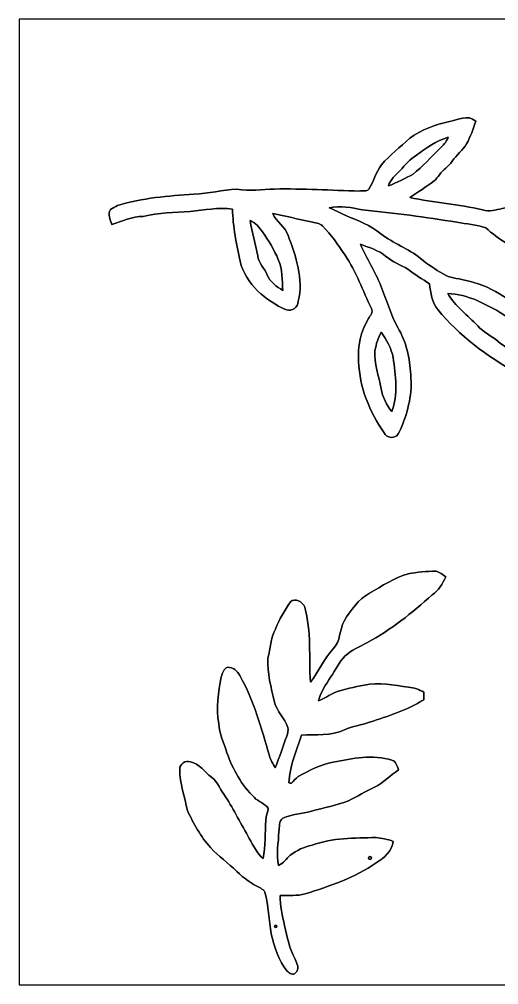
# Model space of a CAD drawing. Header units: centimetres. Extents: x -16.8 to 16.8, y -16.7 to 16.7.
# Drawn here: x -16.77 to -0.22, y -16.67 to 16.67 of the extents above; entities that cross this region are included whole.
import ezdxf

# ---------------------------------------------------------------- set-up
doc = ezdxf.new("R2010")
doc.units = ezdxf.units.CM
doc.header["$MEASUREMENT"] = 0
doc.layers.add('Layer 1', color=7, linetype='Continuous')

msp = doc.modelspace()

# ---------------------------------------------------------------- linework, layer by layer
at = {"layer": 'Layer 1', "color": 7}
for points, knots in [([(-16.77458, 16.66875), (-16.77458, 16.66875), (16.77458, 16.66875), (16.77458, 16.66875), (16.77458, 16.66875), (16.77458, 16.66875), (16.77458, -16.66875), (16.77458, -16.66875), (16.77458, -16.66875), (16.77458, -16.66875), (-16.77458, -16.66875), (-16.77458, -16.66875), (-16.77458, -16.66875), (-16.77458, -16.66875), (-16.77458, 16.66875), (-16.77458, 16.66875), (-16.77458, 16.66875), (-16.77458, 16.66875), (-16.77458, 16.66875), (-16.77458, 16.66875)], [0, 0, 0, 0, 0.16666667, 0.16666667, 0.16666667, 0.16666667, 0.33333333, 0.33333333, 0.33333333, 0.33333333, 0.5, 0.5, 0.5, 0.5, 0.66666667, 0.66666667, 0.66666667, 0.66666667, 1, 1, 1, 1]), ([(-1.92017, 13.13497), (-2.4063, 13.03549), (-2.8829, 12.85628), (-3.28718, 12.56559), (-3.28718, 12.56559), (-3.60715, 12.24986), (-3.98039, 11.98951), (-4.26791, 11.64096), (-4.26791, 11.64096), (-4.45982, 11.38873), (-4.52896, 11.06734), (-4.70147, 10.80347), (-4.70147, 10.80347), (-4.77061, 10.69763), (-4.93289, 10.7636), (-5.02603, 10.7375), (-5.02603, 10.7375), (-6.00251, 10.75902), (-6.97865, 10.82851), (-7.95549, 10.80629), (-7.95549, 10.80629), (-8.38764, 10.80276), (-8.82756, 10.7128), (-9.25513, 10.80453), (-9.25513, 10.80453), (-9.75395, 10.78018), (-10.24149, 10.64824), (-10.74208, 10.6359), (-10.74208, 10.6359), (-11.62756, 10.56464), (-12.52784, 10.50643), (-13.37945, 10.23444), (-13.37945, 10.23444), (-13.46588, 10.19845), (-13.54878, 10.15259), (-13.62322, 10.09544), (-13.62322, 10.09544), (-13.73364, 9.94057), (-13.62992, 9.7476), (-13.57983, 9.58674), (-13.57983, 9.58674), (-13.21999, 9.69045), (-12.87709, 9.85696), (-12.49398, 9.86331), (-12.49398, 9.86331), (-11.96481, 10.00196), (-11.41448, 9.99561), (-10.87191, 10.02912), (-10.87191, 10.02912), (-10.38648, 10.08909), (-9.89859, 10.17693), (-9.40788, 10.11661), (-9.40788, 10.11661), (-9.40188, 9.5056), (-9.27171, 8.90693), (-9.14964, 8.31144), (-9.14964, 8.31144), (-8.94856, 7.52122), (-8.27476, 6.94831), (-7.5505, 6.63646), (-7.5505, 6.63646), (-7.36283, 6.5786), (-7.13705, 6.72006), (-7.14163, 6.93032), (-7.14163, 6.93032), (-6.93702, 7.70431), (-7.22842, 8.47725), (-7.487, 9.19833), (-7.487, 9.19833), (-7.58825, 9.50383), (-7.89093, 9.67211), (-8.02252, 9.96139), (-8.02252, 9.96139), (-7.5759, 9.89295), (-7.14375, 9.75289), (-6.69854, 9.67422), (-6.69854, 9.67422), (-6.56449, 9.64283), (-6.41033, 9.63789), (-6.30661, 9.53417), (-6.30661, 9.53417), (-6.00428, 9.23008), (-5.74851, 8.88294), (-5.52168, 8.51923), (-5.52168, 8.51923), (-5.13186, 7.95196), (-4.9089, 7.2958), (-4.61045, 6.68055), (-4.61045, 6.68055), (-4.5399, 6.55638), (-4.65737, 6.43784), (-4.70711, 6.3313), (-4.70711, 6.3313), (-4.98793, 5.89597), (-5.09094, 5.36434), (-5.05248, 4.85175), (-5.05248, 4.85175), (-5.03167, 3.96064), (-4.6676, 3.11397), (-4.17583, 2.38407), (-4.17583, 2.38407), (-4.10104, 2.22744), (-3.87033, 2.17981), (-3.73768, 2.29059), (-3.73768, 2.29059), (-3.66007, 2.37455), (-3.6195, 2.48461), (-3.57152, 2.58692), (-3.57152, 2.58692), (-3.34116, 3.15736), (-3.18946, 3.77472), (-3.25473, 4.39385), (-3.25473, 4.39385), (-3.27836, 4.96429), (-3.41171, 5.53508), (-3.70381, 6.03003), (-3.70381, 6.03003), (-3.96381, 6.47841), (-4.07564, 6.98994), (-4.28801, 7.45984), (-4.28801, 7.45984), (-4.47746, 7.96149), (-4.78473, 8.40634), (-4.98898, 8.90129), (-4.98898, 8.90129), (-4.68842, 8.78417), (-4.36245, 8.69668), (-4.11198, 8.48325), (-4.11198, 8.48325), (-3.88479, 8.29381), (-3.60468, 8.18832), (-3.35351, 8.03769), (-3.35351, 8.03769), (-3.11115, 7.85918), (-2.8575, 7.69655), (-2.6035, 7.53463), (-2.6035, 7.53463), (-2.57034, 7.22207), (-2.52765, 6.89469), (-2.31599, 6.64457), (-2.31599, 6.64457), (-1.58468, 5.72699), (-0.60501, 5.04472), (0.39899, 4.45735), (0.39899, 4.45735), (0.74471, 4.32506), (1.11337, 4.26226), (1.46403, 4.14196), (1.46403, 4.14196), (1.59879, 4.10951), (1.7332, 4.03825), (1.87572, 4.05165), (1.87572, 4.05165), (2.08033, 4.16772), (2.03659, 4.44394), (1.99284, 4.63797), (1.99284, 4.63797), (1.84397, 5.04472), (1.65735, 5.45006), (1.36984, 5.77885), (1.36984, 5.77885), (1.19733, 5.98346), (1.07033, 6.22759), (0.86466, 6.40256), (0.86466, 6.40256), (0.21802, 6.97936), (-0.52705, 7.49864), (-1.39488, 7.66233), (-1.39488, 7.66233), (-1.63971, 7.73254), (-1.92088, 7.72301), (-2.13395, 7.87964), (-2.13395, 7.87964), (-2.40877, 8.03451), (-2.67194, 8.20879), (-2.91571, 8.40916), (-2.91571, 8.40916), (-3.33269, 8.75594), (-3.8608, 8.92563), (-4.28272, 9.265), (-4.28272, 9.265), (-4.64326, 9.55146), (-5.07612, 9.72326), (-5.50122, 9.88977), (-5.50122, 9.88977), (-5.68889, 9.98961), (-5.88363, 10.07427), (-6.07624, 10.16353), (-6.07624, 10.16353), (-5.68784, 10.23444), (-5.29731, 10.16423), (-4.91525, 10.09015), (-4.91525, 10.09015), (-3.82729, 9.98185), (-2.74355, 9.8365), (-1.66441, 9.66117), (-1.66441, 9.66117), (-1.32821, 9.59838), (-0.97649, 9.58779), (-0.65546, 9.46503), (-0.65546, 9.46503), (-0.23248, 9.07591), (0.27376, 8.78593), (0.79904, 8.55733), (0.79904, 8.55733), (1.25448, 8.34672), (1.71344, 8.12941), (2.20768, 8.02569), (2.20768, 8.02569), (2.96369, 7.84648), (3.70769, 7.61612), (4.47146, 7.47183), (4.47146, 7.47183), (4.4898, 7.52934), (4.50991, 7.58649), (4.52543, 7.64469), (4.52543, 7.64469), (4.59669, 7.83131), (4.45135, 8.01052), (4.33176, 8.14141), (4.33176, 8.14141), (3.57364, 8.92528), (2.63172, 9.50031), (1.65947, 9.98008), (1.65947, 9.98008), (1.10243, 10.16917), (0.49142, 10.28594), (-0.09031, 10.13848), (-0.09031, 10.13848), (-0.31221, 10.08415), (-0.54504, 10.01607), (-0.77223, 10.08909), (-0.77223, 10.08909), (-1.60126, 10.28382), (-2.45216, 10.34909), (-3.28683, 10.51101), (-3.28683, 10.51101), (-3.00567, 10.70292), (-2.71886, 10.88813), (-2.44334, 11.08851), (-2.44334, 11.08851), (-2.36926, 11.14601), (-2.32163, 11.22821), (-2.26378, 11.30053), (-2.26378, 11.30053), (-2.13219, 11.47198), (-1.94239, 11.58981), (-1.81892, 11.76867), (-1.81892, 11.76867), (-1.66934, 11.97998), (-1.46297, 12.14614), (-1.32398, 12.36521), (-1.32398, 12.36521), (-1.19063, 12.61639), (-1.09114, 12.8845), (-1.01106, 13.15685), (-1.01106, 13.15685), (-1.28799, 13.39144), (-1.62207, 13.20165), (-1.92017, 13.13497), (-1.92017, 13.13497), (-1.92017, 13.13497), (-1.92017, 13.13497), (-1.92017, 13.13497)], [0, 0, 0, 0, 0.01492537, 0.01492537, 0.01492537, 0.01492537, 0.02985075, 0.02985075, 0.02985075, 0.02985075, 0.04477612, 0.04477612, 0.04477612, 0.04477612, 0.05970149, 0.05970149, 0.05970149, 0.05970149, 0.07462687, 0.07462687, 0.07462687, 0.07462687, 0.08955224, 0.08955224, 0.08955224, 0.08955224, 0.10447761, 0.10447761, 0.10447761, 0.10447761, 0.11940299, 0.11940299, 0.11940299, 0.11940299, 0.13432836, 0.13432836, 0.13432836, 0.13432836, 0.14925373, 0.14925373, 0.14925373, 0.14925373, 0.1641791, 0.1641791, 0.1641791, 0.1641791, 0.17910448, 0.17910448, 0.17910448, 0.17910448, 0.19402985, 0.19402985, 0.19402985, 0.19402985, 0.20895522, 0.20895522, 0.20895522, 0.20895522, 0.2238806, 0.2238806, 0.2238806, 0.2238806, 0.23880597, 0.23880597, 0.23880597, 0.23880597, 0.25373134, 0.25373134, 0.25373134, 0.25373134, 0.26865672, 0.26865672, 0.26865672, 0.26865672, 0.28358209, 0.28358209, 0.28358209, 0.28358209, 0.29850746, 0.29850746, 0.29850746, 0.29850746, 0.31343284, 0.31343284, 0.31343284, 0.31343284, 0.32835821, 0.32835821, 0.32835821, 0.32835821, 0.34328358, 0.34328358, 0.34328358, 0.34328358, 0.35820896, 0.35820896, 0.35820896, 0.35820896, 0.37313433, 0.37313433, 0.37313433, 0.37313433, 0.3880597, 0.3880597, 0.3880597, 0.3880597, 0.40298507, 0.40298507, 0.40298507, 0.40298507, 0.41791045, 0.41791045, 0.41791045, 0.41791045, 0.43283582, 0.43283582, 0.43283582, 0.43283582, 0.44776119, 0.44776119, 0.44776119, 0.44776119, 0.46268657, 0.46268657, 0.46268657, 0.46268657, 0.47761194, 0.47761194, 0.47761194, 0.47761194, 0.49253731, 0.49253731, 0.49253731, 0.49253731, 0.50746269, 0.50746269, 0.50746269, 0.50746269, 0.52238806, 0.52238806, 0.52238806, 0.52238806, 0.53731343, 0.53731343, 0.53731343, 0.53731343, 0.55223881, 0.55223881, 0.55223881, 0.55223881, 0.56716418, 0.56716418, 0.56716418, 0.56716418, 0.58208955, 0.58208955, 0.58208955, 0.58208955, 0.59701493, 0.59701493, 0.59701493, 0.59701493, 0.6119403, 0.6119403, 0.6119403, 0.6119403, 0.62686567, 0.62686567, 0.62686567, 0.62686567, 0.64179104, 0.64179104, 0.64179104, 0.64179104, 0.65671642, 0.65671642, 0.65671642, 0.65671642, 0.67164179, 0.67164179, 0.67164179, 0.67164179, 0.68656716, 0.68656716, 0.68656716, 0.68656716, 0.70149254, 0.70149254, 0.70149254, 0.70149254, 0.71641791, 0.71641791, 0.71641791, 0.71641791, 0.73134328, 0.73134328, 0.73134328, 0.73134328, 0.74626866, 0.74626866, 0.74626866, 0.74626866, 0.76119403, 0.76119403, 0.76119403, 0.76119403, 0.7761194, 0.7761194, 0.7761194, 0.7761194, 0.79104478, 0.79104478, 0.79104478, 0.79104478, 0.80597015, 0.80597015, 0.80597015, 0.80597015, 0.82089552, 0.82089552, 0.82089552, 0.82089552, 0.8358209, 0.8358209, 0.8358209, 0.8358209, 0.85074627, 0.85074627, 0.85074627, 0.85074627, 0.86567164, 0.86567164, 0.86567164, 0.86567164, 0.88059701, 0.88059701, 0.88059701, 0.88059701, 0.89552239, 0.89552239, 0.89552239, 0.89552239, 0.91044776, 0.91044776, 0.91044776, 0.91044776, 0.92537313, 0.92537313, 0.92537313, 0.92537313, 0.94029851, 0.94029851, 0.94029851, 0.94029851, 0.95522388, 0.95522388, 0.95522388, 0.95522388, 0.97014925, 0.97014925, 0.97014925, 0.97014925, 1, 1, 1, 1]), ([(-3.05682, 11.9828), (-2.71498, 12.22128), (-2.36961, 12.47493), (-1.96462, 12.59417), (-1.96462, 12.59417), (-2.01083, 12.43083), (-2.13748, 12.31653), (-2.25425, 12.20258), (-2.25425, 12.20258), (-2.56011, 11.91013), (-2.83774, 11.58557), (-3.17288, 11.32558), (-3.17288, 11.32558), (-3.4484, 11.17212), (-3.73168, 11.02783), (-4.02625, 10.91424), (-4.02625, 10.91424), (-3.95676, 11.13719), (-3.77684, 11.28854), (-3.61527, 11.44482), (-3.61527, 11.44482), (-3.45616, 11.65013), (-3.26884, 11.83252), (-3.05682, 11.9828)], [0, 0, 0, 0, 0.14285714, 0.14285714, 0.14285714, 0.14285714, 0.28571429, 0.28571429, 0.28571429, 0.28571429, 0.42857143, 0.42857143, 0.42857143, 0.42857143, 0.57142857, 0.57142857, 0.57142857, 0.57142857, 0.71428571, 0.71428571, 0.71428571, 0.71428571, 1, 1, 1, 1]), ([(-8.80498, 9.7155), (-8.61554, 9.65024), (-8.49171, 9.4869), (-8.37812, 9.33168), (-8.37812, 9.33168), (-8.16293, 9.03076), (-7.97419, 8.70902), (-7.82743, 8.3693), (-7.82743, 8.3693), (-7.68526, 8.0331), (-7.68526, 7.65916), (-7.67397, 7.30074), (-7.67397, 7.30074), (-7.88, 7.44679), (-8.11706, 7.59037), (-8.21267, 7.83837), (-8.21267, 7.83837), (-8.30474, 8.07014), (-8.50971, 8.24512), (-8.53899, 8.50371), (-8.53899, 8.50371), (-8.62542, 8.90799), (-8.73054, 9.30875), (-8.80498, 9.7155)], [0, 0, 0, 0, 0.14285714, 0.14285714, 0.14285714, 0.14285714, 0.28571429, 0.28571429, 0.28571429, 0.28571429, 0.42857143, 0.42857143, 0.42857143, 0.42857143, 0.57142857, 0.57142857, 0.57142857, 0.57142857, 0.71428571, 0.71428571, 0.71428571, 0.71428571, 1, 1, 1, 1]), ([(-1.97062, 7.19914), (-1.27811, 7.17656), (-0.65476, 6.83436), (-0.07267, 6.49076), (-0.07267, 6.49076), (0.56162, 6.07272), (1.07879, 5.47052), (1.37795, 4.77097), (1.37795, 4.77097), (0.80504, 4.947), (0.23036, 5.1622), (-0.23813, 5.54778), (-0.23813, 5.54778), (-0.45614, 5.74746), (-0.74577, 5.85188), (-0.93945, 6.08083), (-0.93945, 6.08083), (-1.27811, 6.45548), (-1.72579, 6.74793), (-1.97062, 7.19914)], [0, 0, 0, 0, 0.16666667, 0.16666667, 0.16666667, 0.16666667, 0.33333333, 0.33333333, 0.33333333, 0.33333333, 0.5, 0.5, 0.5, 0.5, 0.66666667, 0.66666667, 0.66666667, 0.66666667, 1, 1, 1, 1]), ([(-4.48874, 5.23381), (-4.44606, 5.45324), (-4.38714, 5.67443), (-4.27002, 5.86705), (-4.27002, 5.86705), (-4.09646, 5.5947), (-3.91195, 5.3153), (-3.86609, 4.98757), (-3.86609, 4.98757), (-3.7659, 4.37444), (-3.68229, 3.71757), (-3.90701, 3.12103), (-3.90701, 3.12103), (-4.09081, 3.34892), (-4.22804, 3.62021), (-4.27567, 3.91089), (-4.27567, 3.91089), (-4.36033, 4.3494), (-4.52508, 4.78014), (-4.48874, 5.23381)], [0, 0, 0, 0, 0.16666667, 0.16666667, 0.16666667, 0.16666667, 0.33333333, 0.33333333, 0.33333333, 0.33333333, 0.5, 0.5, 0.5, 0.5, 0.66666667, 0.66666667, 0.66666667, 0.66666667, 1, 1, 1, 1]), ([(-3.34363, -2.48497), (-3.82693, -2.62114), (-4.25027, -2.89913), (-4.6803, -3.14889), (-4.6803, -3.14889), (-5.0673, -3.36374), (-5.33012, -3.73909), (-5.55272, -4.11021), (-5.55272, -4.11021), (-5.72841, -4.41713), (-5.66702, -4.81259), (-5.93231, -5.07577), (-5.93231, -5.07577), (-6.25404, -5.41443), (-6.43467, -5.85505), (-6.71901, -6.22194), (-6.71901, -6.22194), (-6.77545, -5.35905), (-6.6802, -4.47252), (-6.9148, -3.62973), (-6.9148, -3.62973), (-6.98712, -3.44664), (-7.24429, -3.29036), (-7.41221, -3.45228), (-7.41221, -3.45228), (-7.62282, -3.74015), (-7.78933, -4.06083), (-7.92939, -4.38856), (-7.92939, -4.38856), (-8.08602, -4.70112), (-8.11001, -5.05601), (-8.18586, -5.39221), (-8.18586, -5.39221), (-8.20702, -5.90656), (-8.08143, -6.41174), (-7.96361, -6.90845), (-7.96361, -6.90845), (-7.86906, -7.22842), (-7.61365, -7.47183), (-7.50006, -7.78369), (-7.50006, -7.78369), (-7.46584, -7.88494), (-7.50923, -7.98936), (-7.53851, -8.08637), (-7.53851, -8.08637), (-7.66551, -8.45185), (-7.79251, -8.81733), (-7.93186, -9.17857), (-7.93186, -9.17857), (-8.00806, -9.04487), (-8.09519, -8.91434), (-8.13435, -8.76406), (-8.13435, -8.76406), (-8.40846, -7.8165), (-8.67481, -6.85236), (-9.16164, -5.9877), (-9.16164, -5.9877), (-9.24172, -5.83389), (-9.39694, -5.70865), (-9.57509, -5.70442), (-9.57509, -5.70442), (-9.71973, -5.74322), (-9.75783, -5.91397), (-9.79805, -6.0392), (-9.79805, -6.0392), (-9.89648, -6.57013), (-9.98044, -7.11376), (-9.88519, -7.65316), (-9.88519, -7.65316), (-9.88554, -8.01441), (-9.68516, -8.31991), (-9.60614, -8.66175), (-9.60614, -8.66175), (-9.39412, -9.22937), (-9.09743, -9.78429), (-8.6554, -10.20692), (-8.6554, -10.20692), (-8.51323, -10.35015), (-8.29945, -10.40977), (-8.18092, -10.57628), (-8.18092, -10.57628), (-8.1855, -10.71704), (-8.25394, -10.84756), (-8.25959, -10.98903), (-8.25959, -10.98903), (-8.28181, -11.43141), (-8.2744, -11.87732), (-8.34813, -12.31618), (-8.34813, -12.31618), (-8.56827, -12.12885), (-8.68715, -11.86109), (-8.83073, -11.61697), (-8.83073, -11.61697), (-9.10449, -11.1379), (-9.35426, -10.64436), (-9.65059, -10.1787), (-9.65059, -10.1787), (-9.82169, -9.95892), (-9.91164, -9.67599), (-10.13954, -9.50277), (-10.13954, -9.50277), (-10.37343, -9.31862), (-10.55723, -9.03393), (-10.86626, -8.9722), (-10.86626, -8.9722), (-11.0363, -8.9027), (-11.23527, -9.04699), (-11.2335, -9.22514), (-11.2335, -9.22514), (-11.22786, -9.71479), (-11.06417, -10.18222), (-10.96821, -10.65742), (-10.96821, -10.65742), (-10.75231, -11.11003), (-10.51278, -11.56229), (-10.16564, -11.92989), (-10.16564, -11.92989), (-9.9, -12.24174), (-9.54793, -12.46258), (-9.26359, -12.75609), (-9.26359, -12.75609), (-9.02864, -13.00268), (-8.73301, -13.17907), (-8.43527, -13.34029), (-8.43527, -13.34029), (-8.38094, -13.37381), (-8.31568, -13.40626), (-8.29451, -13.47223), (-8.29451, -13.47223), (-8.14917, -13.94072), (-8.16892, -14.43743), (-8.07014, -14.91509), (-8.07014, -14.91509), (-7.96043, -15.367), (-7.8292, -15.83831), (-7.52087, -16.19885), (-7.52087, -16.19885), (-7.44961, -16.27434), (-7.31908, -16.36959), (-7.23053, -16.26447), (-7.23053, -16.26447), (-7.08978, -16.13076), (-7.17303, -15.93391), (-7.24958, -15.79104), (-7.24958, -15.79104), (-7.43903, -15.42768), (-7.52687, -15.0241), (-7.61153, -14.62687), (-7.61153, -14.62687), (-7.6835, -14.28574), (-7.78686, -13.94143), (-7.7597, -13.58935), (-7.7597, -13.58935), (-7.47324, -13.5763), (-7.17797, -13.61405), (-6.89998, -13.52938), (-6.89998, -13.52938), (-6.04344, -13.27256), (-5.18724, -12.96776), (-4.44394, -12.45905), (-4.44394, -12.45905), (-4.18112, -12.28019), (-3.88408, -12.06712), (-3.86151, -11.71893), (-3.86151, -11.71893), (-4.05306, -11.64625), (-4.25697, -11.61097), (-4.45982, -11.58875), (-4.45982, -11.58875), (-5.19818, -11.60392), (-5.95383, -11.59898), (-6.65974, -11.84663), (-6.65974, -11.84663), (-6.93561, -11.90519), (-7.18996, -12.03431), (-7.41821, -12.19764), (-7.41821, -12.19764), (-7.55544, -12.31371), (-7.64434, -12.48516), (-7.82461, -12.54831), (-7.82461, -12.54831), (-7.91316, -12.16378), (-7.81579, -11.76549), (-7.80979, -11.37744), (-7.80979, -11.37744), (-7.78193, -11.22821), (-7.81191, -11.02466), (-7.67609, -10.92094), (-7.67609, -10.92094), (-7.36141, -10.78054), (-7.01181, -10.77242), (-6.68408, -10.67611), (-6.68408, -10.67611), (-6.25828, -10.55934), (-5.82224, -10.47468), (-5.40703, -10.32263), (-5.40703, -10.32263), (-5.11104, -10.15753), (-4.8073, -10.00689), (-4.50568, -9.85167), (-4.50568, -9.85167), (-4.19982, -9.69151), (-3.95217, -9.44845), (-3.67524, -9.24666), (-3.67524, -9.24666), (-3.72569, -9.12389), (-3.75461, -8.95456), (-3.90208, -8.91328), (-3.90208, -8.91328), (-4.56883, -8.7182), (-5.26697, -8.84802), (-5.93055, -8.98701), (-5.93055, -8.98701), (-6.36482, -9.06321), (-6.75887, -9.27347), (-7.14163, -9.48196), (-7.14163, -9.48196), (-7.23194, -9.54193), (-7.2965, -9.63154), (-7.37553, -9.70492), (-7.37553, -9.70492), (-7.39704, -9.70456), (-7.44044, -9.70351), (-7.46196, -9.70315), (-7.46196, -9.70315), (-7.44149, -9.12601), (-7.20372, -8.59472), (-7.0291, -8.05427), (-7.0291, -8.05427), (-6.53168, -8.02146), (-6.00569, -8.08249), (-5.54214, -7.86624), (-5.54214, -7.86624), (-5.26627, -7.73677), (-4.95864, -7.70608), (-4.67289, -7.60624), (-4.67289, -7.60624), (-4.03684, -7.38293), (-3.37467, -7.2009), (-2.80564, -6.8266), (-2.80564, -6.8266), (-2.80388, -6.76204), (-2.80035, -6.63257), (-2.79859, -6.56766), (-2.79859, -6.56766), (-2.9658, -6.483), (-3.14043, -6.40362), (-3.33093, -6.39339), (-3.33093, -6.39339), (-3.83575, -6.32495), (-4.35398, -6.21418), (-4.86022, -6.32813), (-4.86022, -6.32813), (-5.20171, -6.3941), (-5.54884, -6.44984), (-5.87304, -6.58072), (-5.87304, -6.58072), (-6.06672, -6.66256), (-6.23782, -6.78956), (-6.43431, -6.86506), (-6.43431, -6.86506), (-6.37117, -6.55955), (-6.18314, -6.30449), (-6.02192, -6.04555), (-6.02192, -6.04555), (-5.85294, -5.80214), (-5.7344, -5.51991), (-5.51498, -5.3146), (-5.51498, -5.3146), (-5.29978, -5.11034), (-5.02109, -5.00345), (-4.76744, -4.85881), (-4.76744, -4.85881), (-3.94088, -4.41784), (-3.2071, -3.83046), (-2.51495, -3.20428), (-2.51495, -3.20428), (-2.28918, -3.05858), (-2.15688, -2.81975), (-2.03659, -2.58763), (-2.03659, -2.58763), (-2.14595, -2.51284), (-2.25072, -2.41441), (-2.38654, -2.3936), (-2.38654, -2.3936), (-2.70792, -2.38548), (-3.0293, -2.42076), (-3.34363, -2.48497), (-3.34363, -2.48497), (-3.34363, -2.48497), (-3.34363, -2.48497), (-3.34363, -2.48497)], [0, 0, 0, 0, 0.01351351, 0.01351351, 0.01351351, 0.01351351, 0.02702703, 0.02702703, 0.02702703, 0.02702703, 0.04054054, 0.04054054, 0.04054054, 0.04054054, 0.05405405, 0.05405405, 0.05405405, 0.05405405, 0.06756757, 0.06756757, 0.06756757, 0.06756757, 0.08108108, 0.08108108, 0.08108108, 0.08108108, 0.09459459, 0.09459459, 0.09459459, 0.09459459, 0.10810811, 0.10810811, 0.10810811, 0.10810811, 0.12162162, 0.12162162, 0.12162162, 0.12162162, 0.13513514, 0.13513514, 0.13513514, 0.13513514, 0.14864865, 0.14864865, 0.14864865, 0.14864865, 0.16216216, 0.16216216, 0.16216216, 0.16216216, 0.17567568, 0.17567568, 0.17567568, 0.17567568, 0.18918919, 0.18918919, 0.18918919, 0.18918919, 0.2027027, 0.2027027, 0.2027027, 0.2027027, 0.21621622, 0.21621622, 0.21621622, 0.21621622, 0.22972973, 0.22972973, 0.22972973, 0.22972973, 0.24324324, 0.24324324, 0.24324324, 0.24324324, 0.25675676, 0.25675676, 0.25675676, 0.25675676, 0.27027027, 0.27027027, 0.27027027, 0.27027027, 0.28378378, 0.28378378, 0.28378378, 0.28378378, 0.2972973, 0.2972973, 0.2972973, 0.2972973, 0.31081081, 0.31081081, 0.31081081, 0.31081081, 0.32432432, 0.32432432, 0.32432432, 0.32432432, 0.33783784, 0.33783784, 0.33783784, 0.33783784, 0.35135135, 0.35135135, 0.35135135, 0.35135135, 0.36486486, 0.36486486, 0.36486486, 0.36486486, 0.37837838, 0.37837838, 0.37837838, 0.37837838, 0.39189189, 0.39189189, 0.39189189, 0.39189189, 0.40540541, 0.40540541, 0.40540541, 0.40540541, 0.41891892, 0.41891892, 0.41891892, 0.41891892, 0.43243243, 0.43243243, 0.43243243, 0.43243243, 0.44594595, 0.44594595, 0.44594595, 0.44594595, 0.45945946, 0.45945946, 0.45945946, 0.45945946, 0.47297297, 0.47297297, 0.47297297, 0.47297297, 0.48648649, 0.48648649, 0.48648649, 0.48648649, 0.5, 0.5, 0.5, 0.5, 0.51351351, 0.51351351, 0.51351351, 0.51351351, 0.52702703, 0.52702703, 0.52702703, 0.52702703, 0.54054054, 0.54054054, 0.54054054, 0.54054054, 0.55405405, 0.55405405, 0.55405405, 0.55405405, 0.56756757, 0.56756757, 0.56756757, 0.56756757, 0.58108108, 0.58108108, 0.58108108, 0.58108108, 0.59459459, 0.59459459, 0.59459459, 0.59459459, 0.60810811, 0.60810811, 0.60810811, 0.60810811, 0.62162162, 0.62162162, 0.62162162, 0.62162162, 0.63513514, 0.63513514, 0.63513514, 0.63513514, 0.64864865, 0.64864865, 0.64864865, 0.64864865, 0.66216216, 0.66216216, 0.66216216, 0.66216216, 0.67567568, 0.67567568, 0.67567568, 0.67567568, 0.68918919, 0.68918919, 0.68918919, 0.68918919, 0.7027027, 0.7027027, 0.7027027, 0.7027027, 0.71621622, 0.71621622, 0.71621622, 0.71621622, 0.72972973, 0.72972973, 0.72972973, 0.72972973, 0.74324324, 0.74324324, 0.74324324, 0.74324324, 0.75675676, 0.75675676, 0.75675676, 0.75675676, 0.77027027, 0.77027027, 0.77027027, 0.77027027, 0.78378378, 0.78378378, 0.78378378, 0.78378378, 0.7972973, 0.7972973, 0.7972973, 0.7972973, 0.81081081, 0.81081081, 0.81081081, 0.81081081, 0.82432432, 0.82432432, 0.82432432, 0.82432432, 0.83783784, 0.83783784, 0.83783784, 0.83783784, 0.85135135, 0.85135135, 0.85135135, 0.85135135, 0.86486486, 0.86486486, 0.86486486, 0.86486486, 0.87837838, 0.87837838, 0.87837838, 0.87837838, 0.89189189, 0.89189189, 0.89189189, 0.89189189, 0.90540541, 0.90540541, 0.90540541, 0.90540541, 0.91891892, 0.91891892, 0.91891892, 0.91891892, 0.93243243, 0.93243243, 0.93243243, 0.93243243, 0.94594595, 0.94594595, 0.94594595, 0.94594595, 0.95945946, 0.95945946, 0.95945946, 0.95945946, 0.97297297, 0.97297297, 0.97297297, 0.97297297, 1, 1, 1, 1]), ([(-4.69829, -12.26538), (-4.66337, -12.21281), (-4.57412, -12.27102), (-4.61504, -12.32323), (-4.61504, -12.32323), (-4.65032, -12.37509), (-4.73957, -12.31653), (-4.69829, -12.26538)], [0, 0, 0, 0, 0.33333333, 0.33333333, 0.33333333, 0.33333333, 1, 1, 1, 1]), ([(-7.94914, -14.62864), (-7.89199, -14.60994), (-7.87224, -14.62934), (-7.89058, -14.6872), (-7.89058, -14.6872), (-7.94808, -14.70519), (-7.96749, -14.68579), (-7.94914, -14.62864)], [0, 0, 0, 0, 0.33333333, 0.33333333, 0.33333333, 0.33333333, 1, 1, 1, 1])]:
    msp.add_open_spline(points, degree=3, knots=knots, dxfattribs=at)
at = {"layer": 'Layer 1', "color": 253}
for points, knots in [([(-1.92017, 13.13497), (-1.62207, 13.20165), (-1.28799, 13.39144), (-1.01106, 13.15685), (-1.01106, 13.15685), (-1.09114, 12.8845), (-1.19063, 12.61639), (-1.32398, 12.36521), (-1.32398, 12.36521), (-1.46297, 12.14614), (-1.66934, 11.97998), (-1.81892, 11.76867), (-1.81892, 11.76867), (-1.94239, 11.58981), (-2.13219, 11.47198), (-2.26378, 11.30053), (-2.26378, 11.30053), (-2.32163, 11.22821), (-2.36926, 11.14601), (-2.44334, 11.08851), (-2.44334, 11.08851), (-2.71886, 10.88813), (-3.00567, 10.70292), (-3.28683, 10.51101), (-3.28683, 10.51101), (-2.45216, 10.34909), (-1.60126, 10.28382), (-0.77223, 10.08909), (-0.77223, 10.08909), (-0.54504, 10.01607), (-0.31221, 10.08415), (-0.09031, 10.13848), (-0.09031, 10.13848), (0.49142, 10.28594), (1.10243, 10.16917), (1.65947, 9.98008), (1.65947, 9.98008), (2.63172, 9.50031), (3.57364, 8.92528), (4.33176, 8.14141), (4.33176, 8.14141), (4.45135, 8.01052), (4.59669, 7.83131), (4.52543, 7.64469), (4.52543, 7.64469), (4.50991, 7.58649), (4.4898, 7.52934), (4.47146, 7.47183), (4.47146, 7.47183), (3.70769, 7.61612), (2.96369, 7.84648), (2.20768, 8.02569), (2.20768, 8.02569), (1.71344, 8.12941), (1.25448, 8.34672), (0.79904, 8.55733), (0.79904, 8.55733), (0.27376, 8.78593), (-0.23248, 9.07591), (-0.65546, 9.46503), (-0.65546, 9.46503), (-0.97649, 9.58779), (-1.32821, 9.59838), (-1.66441, 9.66117), (-1.66441, 9.66117), (-2.74355, 9.8365), (-3.82729, 9.98185), (-4.91525, 10.09015), (-4.91525, 10.09015), (-5.29731, 10.16423), (-5.68784, 10.23444), (-6.07624, 10.16353), (-6.07624, 10.16353), (-5.88363, 10.07427), (-5.68889, 9.98961), (-5.50122, 9.88977), (-5.50122, 9.88977), (-5.07612, 9.72326), (-4.64326, 9.55146), (-4.28272, 9.265), (-4.28272, 9.265), (-3.8608, 8.92563), (-3.33269, 8.75594), (-2.91571, 8.40916), (-2.91571, 8.40916), (-2.67194, 8.20879), (-2.40877, 8.03451), (-2.13395, 7.87964), (-2.13395, 7.87964), (-1.92088, 7.72301), (-1.63971, 7.73254), (-1.39488, 7.66233), (-1.39488, 7.66233), (-0.52705, 7.49864), (0.21802, 6.97936), (0.86466, 6.40256), (0.86466, 6.40256), (1.07033, 6.22759), (1.19733, 5.98346), (1.36984, 5.77885), (1.36984, 5.77885), (1.65735, 5.45006), (1.84397, 5.04472), (1.99284, 4.63797), (1.99284, 4.63797), (2.03659, 4.44394), (2.08033, 4.16772), (1.87572, 4.05165), (1.87572, 4.05165), (1.7332, 4.03825), (1.59879, 4.10951), (1.46403, 4.14196), (1.46403, 4.14196), (1.11337, 4.26226), (0.74471, 4.32506), (0.39899, 4.45735), (0.39899, 4.45735), (-0.60501, 5.04472), (-1.58468, 5.72699), (-2.31599, 6.64457), (-2.31599, 6.64457), (-2.52765, 6.89469), (-2.57034, 7.22207), (-2.6035, 7.53463), (-2.6035, 7.53463), (-2.8575, 7.69655), (-3.11115, 7.85918), (-3.35351, 8.03769), (-3.35351, 8.03769), (-3.60468, 8.18832), (-3.88479, 8.29381), (-4.11198, 8.48325), (-4.11198, 8.48325), (-4.36245, 8.69668), (-4.68842, 8.78417), (-4.98898, 8.90129), (-4.98898, 8.90129), (-4.78473, 8.40634), (-4.47746, 7.96149), (-4.28801, 7.45984), (-4.28801, 7.45984), (-4.07564, 6.98994), (-3.96381, 6.47841), (-3.70381, 6.03003), (-3.70381, 6.03003), (-3.41171, 5.53508), (-3.27836, 4.96429), (-3.25473, 4.39385), (-3.25473, 4.39385), (-3.18946, 3.77472), (-3.34116, 3.15736), (-3.57152, 2.58692), (-3.57152, 2.58692), (-3.6195, 2.48461), (-3.66007, 2.37455), (-3.73768, 2.29059), (-3.73768, 2.29059), (-3.87033, 2.17981), (-4.10104, 2.22744), (-4.17583, 2.38407), (-4.17583, 2.38407), (-4.6676, 3.11397), (-5.03167, 3.96064), (-5.05248, 4.85175), (-5.05248, 4.85175), (-5.09094, 5.36434), (-4.98793, 5.89597), (-4.70711, 6.3313), (-4.70711, 6.3313), (-4.65737, 6.43784), (-4.5399, 6.55638), (-4.61045, 6.68055), (-4.61045, 6.68055), (-4.9089, 7.2958), (-5.13186, 7.95196), (-5.52168, 8.51923), (-5.52168, 8.51923), (-5.74851, 8.88294), (-6.00428, 9.23008), (-6.30661, 9.53417), (-6.30661, 9.53417), (-6.41033, 9.63789), (-6.56449, 9.64283), (-6.69854, 9.67422), (-6.69854, 9.67422), (-7.14375, 9.75289), (-7.5759, 9.89295), (-8.02252, 9.96139), (-8.02252, 9.96139), (-7.89093, 9.67211), (-7.58825, 9.50383), (-7.487, 9.19833), (-7.487, 9.19833), (-7.22842, 8.47725), (-6.93702, 7.70431), (-7.14163, 6.93032), (-7.14163, 6.93032), (-7.13705, 6.72006), (-7.36283, 6.5786), (-7.5505, 6.63646), (-7.5505, 6.63646), (-8.27476, 6.94831), (-8.94856, 7.52122), (-9.14964, 8.31144), (-9.14964, 8.31144), (-9.27171, 8.90693), (-9.40188, 9.5056), (-9.40788, 10.11661), (-9.40788, 10.11661), (-9.89859, 10.17693), (-10.38648, 10.08909), (-10.87191, 10.02912), (-10.87191, 10.02912), (-11.41448, 9.99561), (-11.96481, 10.00196), (-12.49398, 9.86331), (-12.49398, 9.86331), (-12.87709, 9.85696), (-13.21999, 9.69045), (-13.57983, 9.58674), (-13.57983, 9.58674), (-13.62992, 9.7476), (-13.73364, 9.94057), (-13.62322, 10.09544), (-13.62322, 10.09544), (-13.54878, 10.15259), (-13.46588, 10.19845), (-13.37945, 10.23444), (-13.37945, 10.23444), (-12.52784, 10.50643), (-11.62756, 10.56464), (-10.74208, 10.6359), (-10.74208, 10.6359), (-10.24149, 10.64824), (-9.75395, 10.78018), (-9.25513, 10.80453), (-9.25513, 10.80453), (-8.82756, 10.7128), (-8.38764, 10.80276), (-7.95549, 10.80629), (-7.95549, 10.80629), (-6.97865, 10.82851), (-6.00251, 10.75902), (-5.02603, 10.7375), (-5.02603, 10.7375), (-4.93289, 10.7636), (-4.77061, 10.69763), (-4.70147, 10.80347), (-4.70147, 10.80347), (-4.52896, 11.06734), (-4.45982, 11.38873), (-4.26791, 11.64096), (-4.26791, 11.64096), (-3.98039, 11.98951), (-3.60715, 12.24986), (-3.28718, 12.56559), (-3.28718, 12.56559), (-2.8829, 12.85628), (-2.4063, 13.03549), (-1.92017, 13.13497), (-1.92017, 13.13497), (-1.92017, 13.13497), (-1.92017, 13.13497), (-1.92017, 13.13497)], [0, 0, 0, 0, 0.01492537, 0.01492537, 0.01492537, 0.01492537, 0.02985075, 0.02985075, 0.02985075, 0.02985075, 0.04477612, 0.04477612, 0.04477612, 0.04477612, 0.05970149, 0.05970149, 0.05970149, 0.05970149, 0.07462687, 0.07462687, 0.07462687, 0.07462687, 0.08955224, 0.08955224, 0.08955224, 0.08955224, 0.10447761, 0.10447761, 0.10447761, 0.10447761, 0.11940299, 0.11940299, 0.11940299, 0.11940299, 0.13432836, 0.13432836, 0.13432836, 0.13432836, 0.14925373, 0.14925373, 0.14925373, 0.14925373, 0.1641791, 0.1641791, 0.1641791, 0.1641791, 0.17910448, 0.17910448, 0.17910448, 0.17910448, 0.19402985, 0.19402985, 0.19402985, 0.19402985, 0.20895522, 0.20895522, 0.20895522, 0.20895522, 0.2238806, 0.2238806, 0.2238806, 0.2238806, 0.23880597, 0.23880597, 0.23880597, 0.23880597, 0.25373134, 0.25373134, 0.25373134, 0.25373134, 0.26865672, 0.26865672, 0.26865672, 0.26865672, 0.28358209, 0.28358209, 0.28358209, 0.28358209, 0.29850746, 0.29850746, 0.29850746, 0.29850746, 0.31343284, 0.31343284, 0.31343284, 0.31343284, 0.32835821, 0.32835821, 0.32835821, 0.32835821, 0.34328358, 0.34328358, 0.34328358, 0.34328358, 0.35820896, 0.35820896, 0.35820896, 0.35820896, 0.37313433, 0.37313433, 0.37313433, 0.37313433, 0.3880597, 0.3880597, 0.3880597, 0.3880597, 0.40298507, 0.40298507, 0.40298507, 0.40298507, 0.41791045, 0.41791045, 0.41791045, 0.41791045, 0.43283582, 0.43283582, 0.43283582, 0.43283582, 0.44776119, 0.44776119, 0.44776119, 0.44776119, 0.46268657, 0.46268657, 0.46268657, 0.46268657, 0.47761194, 0.47761194, 0.47761194, 0.47761194, 0.49253731, 0.49253731, 0.49253731, 0.49253731, 0.50746269, 0.50746269, 0.50746269, 0.50746269, 0.52238806, 0.52238806, 0.52238806, 0.52238806, 0.53731343, 0.53731343, 0.53731343, 0.53731343, 0.55223881, 0.55223881, 0.55223881, 0.55223881, 0.56716418, 0.56716418, 0.56716418, 0.56716418, 0.58208955, 0.58208955, 0.58208955, 0.58208955, 0.59701493, 0.59701493, 0.59701493, 0.59701493, 0.6119403, 0.6119403, 0.6119403, 0.6119403, 0.62686567, 0.62686567, 0.62686567, 0.62686567, 0.64179104, 0.64179104, 0.64179104, 0.64179104, 0.65671642, 0.65671642, 0.65671642, 0.65671642, 0.67164179, 0.67164179, 0.67164179, 0.67164179, 0.68656716, 0.68656716, 0.68656716, 0.68656716, 0.70149254, 0.70149254, 0.70149254, 0.70149254, 0.71641791, 0.71641791, 0.71641791, 0.71641791, 0.73134328, 0.73134328, 0.73134328, 0.73134328, 0.74626866, 0.74626866, 0.74626866, 0.74626866, 0.76119403, 0.76119403, 0.76119403, 0.76119403, 0.7761194, 0.7761194, 0.7761194, 0.7761194, 0.79104478, 0.79104478, 0.79104478, 0.79104478, 0.80597015, 0.80597015, 0.80597015, 0.80597015, 0.82089552, 0.82089552, 0.82089552, 0.82089552, 0.8358209, 0.8358209, 0.8358209, 0.8358209, 0.85074627, 0.85074627, 0.85074627, 0.85074627, 0.86567164, 0.86567164, 0.86567164, 0.86567164, 0.88059701, 0.88059701, 0.88059701, 0.88059701, 0.89552239, 0.89552239, 0.89552239, 0.89552239, 0.91044776, 0.91044776, 0.91044776, 0.91044776, 0.92537313, 0.92537313, 0.92537313, 0.92537313, 0.94029851, 0.94029851, 0.94029851, 0.94029851, 0.95522388, 0.95522388, 0.95522388, 0.95522388, 0.97014925, 0.97014925, 0.97014925, 0.97014925, 1, 1, 1, 1]), ([(-3.05682, 11.9828), (-3.26884, 11.83252), (-3.45616, 11.65013), (-3.61527, 11.44482), (-3.61527, 11.44482), (-3.77684, 11.28854), (-3.95676, 11.13719), (-4.02625, 10.91424), (-4.02625, 10.91424), (-3.73168, 11.02783), (-3.4484, 11.17212), (-3.17288, 11.32558), (-3.17288, 11.32558), (-2.83774, 11.58557), (-2.56011, 11.91013), (-2.25425, 12.20258), (-2.25425, 12.20258), (-2.13748, 12.31653), (-2.01083, 12.43083), (-1.96462, 12.59417), (-1.96462, 12.59417), (-2.36961, 12.47493), (-2.71498, 12.22128), (-3.05682, 11.9828), (-3.05682, 11.9828), (-3.05682, 11.9828), (-3.05682, 11.9828), (-3.05682, 11.9828)], [0, 0, 0, 0, 0.125, 0.125, 0.125, 0.125, 0.25, 0.25, 0.25, 0.25, 0.375, 0.375, 0.375, 0.375, 0.5, 0.5, 0.5, 0.5, 0.625, 0.625, 0.625, 0.625, 0.75, 0.75, 0.75, 0.75, 1, 1, 1, 1]), ([(-8.80498, 9.7155), (-8.73054, 9.30875), (-8.62542, 8.90799), (-8.53899, 8.50371), (-8.53899, 8.50371), (-8.50971, 8.24512), (-8.30474, 8.07014), (-8.21267, 7.83837), (-8.21267, 7.83837), (-8.11706, 7.59037), (-7.88, 7.44679), (-7.67397, 7.30074), (-7.67397, 7.30074), (-7.68526, 7.65916), (-7.68526, 8.0331), (-7.82743, 8.3693), (-7.82743, 8.3693), (-7.97419, 8.70902), (-8.16293, 9.03076), (-8.37812, 9.33168), (-8.37812, 9.33168), (-8.49171, 9.4869), (-8.61554, 9.65024), (-8.80498, 9.7155), (-8.80498, 9.7155), (-8.80498, 9.7155), (-8.80498, 9.7155), (-8.80498, 9.7155)], [0, 0, 0, 0, 0.125, 0.125, 0.125, 0.125, 0.25, 0.25, 0.25, 0.25, 0.375, 0.375, 0.375, 0.375, 0.5, 0.5, 0.5, 0.5, 0.625, 0.625, 0.625, 0.625, 0.75, 0.75, 0.75, 0.75, 1, 1, 1, 1]), ([(-1.97062, 7.19914), (-1.72579, 6.74793), (-1.27811, 6.45548), (-0.93945, 6.08083), (-0.93945, 6.08083), (-0.74577, 5.85188), (-0.45614, 5.74746), (-0.23813, 5.54778), (-0.23813, 5.54778), (0.23036, 5.1622), (0.80504, 4.947), (1.37795, 4.77097), (1.37795, 4.77097), (1.07879, 5.47052), (0.56162, 6.07272), (-0.07267, 6.49076), (-0.07267, 6.49076), (-0.65476, 6.83436), (-1.27811, 7.17656), (-1.97062, 7.19914), (-1.97062, 7.19914), (-1.97062, 7.19914), (-1.97062, 7.19914), (-1.97062, 7.19914)], [0, 0, 0, 0, 0.14285714, 0.14285714, 0.14285714, 0.14285714, 0.28571429, 0.28571429, 0.28571429, 0.28571429, 0.42857143, 0.42857143, 0.42857143, 0.42857143, 0.57142857, 0.57142857, 0.57142857, 0.57142857, 0.71428571, 0.71428571, 0.71428571, 0.71428571, 1, 1, 1, 1]), ([(-4.48874, 5.23381), (-4.52508, 4.78014), (-4.36033, 4.3494), (-4.27567, 3.91089), (-4.27567, 3.91089), (-4.22804, 3.62021), (-4.09081, 3.34892), (-3.90701, 3.12103), (-3.90701, 3.12103), (-3.68229, 3.71757), (-3.7659, 4.37444), (-3.86609, 4.98757), (-3.86609, 4.98757), (-3.91195, 5.3153), (-4.09646, 5.5947), (-4.27002, 5.86705), (-4.27002, 5.86705), (-4.38714, 5.67443), (-4.44606, 5.45324), (-4.48874, 5.23381)], [0, 0, 0, 0, 0.16666667, 0.16666667, 0.16666667, 0.16666667, 0.33333333, 0.33333333, 0.33333333, 0.33333333, 0.5, 0.5, 0.5, 0.5, 0.66666667, 0.66666667, 0.66666667, 0.66666667, 1, 1, 1, 1]), ([(-3.34363, -2.48497), (-3.0293, -2.42076), (-2.70792, -2.38548), (-2.38654, -2.3936), (-2.38654, -2.3936), (-2.25072, -2.41441), (-2.14595, -2.51284), (-2.03659, -2.58763), (-2.03659, -2.58763), (-2.15688, -2.81975), (-2.28918, -3.05858), (-2.51495, -3.20428), (-2.51495, -3.20428), (-3.2071, -3.83046), (-3.94088, -4.41784), (-4.76744, -4.85881), (-4.76744, -4.85881), (-5.02109, -5.00345), (-5.29978, -5.11034), (-5.51498, -5.3146), (-5.51498, -5.3146), (-5.7344, -5.51991), (-5.85294, -5.80214), (-6.02192, -6.04555), (-6.02192, -6.04555), (-6.18314, -6.30449), (-6.37117, -6.55955), (-6.43431, -6.86506), (-6.43431, -6.86506), (-6.23782, -6.78956), (-6.06672, -6.66256), (-5.87304, -6.58072), (-5.87304, -6.58072), (-5.54884, -6.44984), (-5.20171, -6.3941), (-4.86022, -6.32813), (-4.86022, -6.32813), (-4.35398, -6.21418), (-3.83575, -6.32495), (-3.33093, -6.39339), (-3.33093, -6.39339), (-3.14043, -6.40362), (-2.9658, -6.483), (-2.79859, -6.56766), (-2.79859, -6.56766), (-2.80035, -6.63257), (-2.80388, -6.76204), (-2.80564, -6.8266), (-2.80564, -6.8266), (-3.37467, -7.2009), (-4.03684, -7.38293), (-4.67289, -7.60624), (-4.67289, -7.60624), (-4.95864, -7.70608), (-5.26627, -7.73677), (-5.54214, -7.86624), (-5.54214, -7.86624), (-6.00569, -8.08249), (-6.53168, -8.02146), (-7.0291, -8.05427), (-7.0291, -8.05427), (-7.20372, -8.59472), (-7.44149, -9.12601), (-7.46196, -9.70315), (-7.46196, -9.70315), (-7.44044, -9.70351), (-7.39704, -9.70456), (-7.37553, -9.70492), (-7.37553, -9.70492), (-7.2965, -9.63154), (-7.23194, -9.54193), (-7.14163, -9.48196), (-7.14163, -9.48196), (-6.75887, -9.27347), (-6.36482, -9.06321), (-5.93055, -8.98701), (-5.93055, -8.98701), (-5.26697, -8.84802), (-4.56883, -8.7182), (-3.90208, -8.91328), (-3.90208, -8.91328), (-3.75461, -8.95456), (-3.72569, -9.12389), (-3.67524, -9.24666), (-3.67524, -9.24666), (-3.95217, -9.44845), (-4.19982, -9.69151), (-4.50568, -9.85167), (-4.50568, -9.85167), (-4.8073, -10.00689), (-5.11104, -10.15753), (-5.40703, -10.32263), (-5.40703, -10.32263), (-5.82224, -10.47468), (-6.25828, -10.55934), (-6.68408, -10.67611), (-6.68408, -10.67611), (-7.01181, -10.77242), (-7.36141, -10.78054), (-7.67609, -10.92094), (-7.67609, -10.92094), (-7.81191, -11.02466), (-7.78193, -11.22821), (-7.80979, -11.37744), (-7.80979, -11.37744), (-7.81579, -11.76549), (-7.91316, -12.16378), (-7.82461, -12.54831), (-7.82461, -12.54831), (-7.64434, -12.48516), (-7.55544, -12.31371), (-7.41821, -12.19764), (-7.41821, -12.19764), (-7.18996, -12.03431), (-6.93561, -11.90519), (-6.65974, -11.84663), (-6.65974, -11.84663), (-5.95383, -11.59898), (-5.19818, -11.60392), (-4.45982, -11.58875), (-4.45982, -11.58875), (-4.25697, -11.61097), (-4.05306, -11.64625), (-3.86151, -11.71893), (-3.86151, -11.71893), (-3.88408, -12.06712), (-4.18112, -12.28019), (-4.44394, -12.45905), (-4.44394, -12.45905), (-5.18724, -12.96776), (-6.04344, -13.27256), (-6.89998, -13.52938), (-6.89998, -13.52938), (-7.17797, -13.61405), (-7.47324, -13.5763), (-7.7597, -13.58935), (-7.7597, -13.58935), (-7.78686, -13.94143), (-7.6835, -14.28574), (-7.61153, -14.62687), (-7.61153, -14.62687), (-7.52687, -15.0241), (-7.43903, -15.42768), (-7.24958, -15.79104), (-7.24958, -15.79104), (-7.17303, -15.93391), (-7.08978, -16.13076), (-7.23053, -16.26447), (-7.23053, -16.26447), (-7.31908, -16.36959), (-7.44961, -16.27434), (-7.52087, -16.19885), (-7.52087, -16.19885), (-7.8292, -15.83831), (-7.96043, -15.367), (-8.07014, -14.91509), (-8.07014, -14.91509), (-8.16892, -14.43743), (-8.14917, -13.94072), (-8.29451, -13.47223), (-8.29451, -13.47223), (-8.31568, -13.40626), (-8.38094, -13.37381), (-8.43527, -13.34029), (-8.43527, -13.34029), (-8.73301, -13.17907), (-9.02864, -13.00268), (-9.26359, -12.75609), (-9.26359, -12.75609), (-9.54793, -12.46258), (-9.9, -12.24174), (-10.16564, -11.92989), (-10.16564, -11.92989), (-10.51278, -11.56229), (-10.75231, -11.11003), (-10.96821, -10.65742), (-10.96821, -10.65742), (-11.06417, -10.18222), (-11.22786, -9.71479), (-11.2335, -9.22514), (-11.2335, -9.22514), (-11.23527, -9.04699), (-11.0363, -8.9027), (-10.86626, -8.9722), (-10.86626, -8.9722), (-10.55723, -9.03393), (-10.37343, -9.31862), (-10.13954, -9.50277), (-10.13954, -9.50277), (-9.91164, -9.67599), (-9.82169, -9.95892), (-9.65059, -10.1787), (-9.65059, -10.1787), (-9.35426, -10.64436), (-9.10449, -11.1379), (-8.83073, -11.61697), (-8.83073, -11.61697), (-8.68715, -11.86109), (-8.56827, -12.12885), (-8.34813, -12.31618), (-8.34813, -12.31618), (-8.2744, -11.87732), (-8.28181, -11.43141), (-8.25959, -10.98903), (-8.25959, -10.98903), (-8.25394, -10.84756), (-8.1855, -10.71704), (-8.18092, -10.57628), (-8.18092, -10.57628), (-8.29945, -10.40977), (-8.51323, -10.35015), (-8.6554, -10.20692), (-8.6554, -10.20692), (-9.09743, -9.78429), (-9.39412, -9.22937), (-9.60614, -8.66175), (-9.60614, -8.66175), (-9.68516, -8.31991), (-9.88554, -8.01441), (-9.88519, -7.65316), (-9.88519, -7.65316), (-9.98044, -7.11376), (-9.89648, -6.57013), (-9.79805, -6.0392), (-9.79805, -6.0392), (-9.75783, -5.91397), (-9.71973, -5.74322), (-9.57509, -5.70442), (-9.57509, -5.70442), (-9.39694, -5.70865), (-9.24172, -5.83389), (-9.16164, -5.9877), (-9.16164, -5.9877), (-8.67481, -6.85236), (-8.40846, -7.8165), (-8.13435, -8.76406), (-8.13435, -8.76406), (-8.09519, -8.91434), (-8.00806, -9.04487), (-7.93186, -9.17857), (-7.93186, -9.17857), (-7.79251, -8.81733), (-7.66551, -8.45185), (-7.53851, -8.08637), (-7.53851, -8.08637), (-7.50923, -7.98936), (-7.46584, -7.88494), (-7.50006, -7.78369), (-7.50006, -7.78369), (-7.61365, -7.47183), (-7.86906, -7.22842), (-7.96361, -6.90845), (-7.96361, -6.90845), (-8.08143, -6.41174), (-8.20702, -5.90656), (-8.18586, -5.39221), (-8.18586, -5.39221), (-8.11001, -5.05601), (-8.08602, -4.70112), (-7.92939, -4.38856), (-7.92939, -4.38856), (-7.78933, -4.06083), (-7.62282, -3.74015), (-7.41221, -3.45228), (-7.41221, -3.45228), (-7.24429, -3.29036), (-6.98712, -3.44664), (-6.9148, -3.62973), (-6.9148, -3.62973), (-6.6802, -4.47252), (-6.77545, -5.35905), (-6.71901, -6.22194), (-6.71901, -6.22194), (-6.43467, -5.85505), (-6.25404, -5.41443), (-5.93231, -5.07577), (-5.93231, -5.07577), (-5.66702, -4.81259), (-5.72841, -4.41713), (-5.55272, -4.11021), (-5.55272, -4.11021), (-5.33012, -3.73909), (-5.0673, -3.36374), (-4.6803, -3.14889), (-4.6803, -3.14889), (-4.25027, -2.89913), (-3.82693, -2.62114), (-3.34363, -2.48497), (-3.34363, -2.48497), (-3.34363, -2.48497), (-3.34363, -2.48497), (-3.34363, -2.48497)], [0, 0, 0, 0, 0.01351351, 0.01351351, 0.01351351, 0.01351351, 0.02702703, 0.02702703, 0.02702703, 0.02702703, 0.04054054, 0.04054054, 0.04054054, 0.04054054, 0.05405405, 0.05405405, 0.05405405, 0.05405405, 0.06756757, 0.06756757, 0.06756757, 0.06756757, 0.08108108, 0.08108108, 0.08108108, 0.08108108, 0.09459459, 0.09459459, 0.09459459, 0.09459459, 0.10810811, 0.10810811, 0.10810811, 0.10810811, 0.12162162, 0.12162162, 0.12162162, 0.12162162, 0.13513514, 0.13513514, 0.13513514, 0.13513514, 0.14864865, 0.14864865, 0.14864865, 0.14864865, 0.16216216, 0.16216216, 0.16216216, 0.16216216, 0.17567568, 0.17567568, 0.17567568, 0.17567568, 0.18918919, 0.18918919, 0.18918919, 0.18918919, 0.2027027, 0.2027027, 0.2027027, 0.2027027, 0.21621622, 0.21621622, 0.21621622, 0.21621622, 0.22972973, 0.22972973, 0.22972973, 0.22972973, 0.24324324, 0.24324324, 0.24324324, 0.24324324, 0.25675676, 0.25675676, 0.25675676, 0.25675676, 0.27027027, 0.27027027, 0.27027027, 0.27027027, 0.28378378, 0.28378378, 0.28378378, 0.28378378, 0.2972973, 0.2972973, 0.2972973, 0.2972973, 0.31081081, 0.31081081, 0.31081081, 0.31081081, 0.32432432, 0.32432432, 0.32432432, 0.32432432, 0.33783784, 0.33783784, 0.33783784, 0.33783784, 0.35135135, 0.35135135, 0.35135135, 0.35135135, 0.36486486, 0.36486486, 0.36486486, 0.36486486, 0.37837838, 0.37837838, 0.37837838, 0.37837838, 0.39189189, 0.39189189, 0.39189189, 0.39189189, 0.40540541, 0.40540541, 0.40540541, 0.40540541, 0.41891892, 0.41891892, 0.41891892, 0.41891892, 0.43243243, 0.43243243, 0.43243243, 0.43243243, 0.44594595, 0.44594595, 0.44594595, 0.44594595, 0.45945946, 0.45945946, 0.45945946, 0.45945946, 0.47297297, 0.47297297, 0.47297297, 0.47297297, 0.48648649, 0.48648649, 0.48648649, 0.48648649, 0.5, 0.5, 0.5, 0.5, 0.51351351, 0.51351351, 0.51351351, 0.51351351, 0.52702703, 0.52702703, 0.52702703, 0.52702703, 0.54054054, 0.54054054, 0.54054054, 0.54054054, 0.55405405, 0.55405405, 0.55405405, 0.55405405, 0.56756757, 0.56756757, 0.56756757, 0.56756757, 0.58108108, 0.58108108, 0.58108108, 0.58108108, 0.59459459, 0.59459459, 0.59459459, 0.59459459, 0.60810811, 0.60810811, 0.60810811, 0.60810811, 0.62162162, 0.62162162, 0.62162162, 0.62162162, 0.63513514, 0.63513514, 0.63513514, 0.63513514, 0.64864865, 0.64864865, 0.64864865, 0.64864865, 0.66216216, 0.66216216, 0.66216216, 0.66216216, 0.67567568, 0.67567568, 0.67567568, 0.67567568, 0.68918919, 0.68918919, 0.68918919, 0.68918919, 0.7027027, 0.7027027, 0.7027027, 0.7027027, 0.71621622, 0.71621622, 0.71621622, 0.71621622, 0.72972973, 0.72972973, 0.72972973, 0.72972973, 0.74324324, 0.74324324, 0.74324324, 0.74324324, 0.75675676, 0.75675676, 0.75675676, 0.75675676, 0.77027027, 0.77027027, 0.77027027, 0.77027027, 0.78378378, 0.78378378, 0.78378378, 0.78378378, 0.7972973, 0.7972973, 0.7972973, 0.7972973, 0.81081081, 0.81081081, 0.81081081, 0.81081081, 0.82432432, 0.82432432, 0.82432432, 0.82432432, 0.83783784, 0.83783784, 0.83783784, 0.83783784, 0.85135135, 0.85135135, 0.85135135, 0.85135135, 0.86486486, 0.86486486, 0.86486486, 0.86486486, 0.87837838, 0.87837838, 0.87837838, 0.87837838, 0.89189189, 0.89189189, 0.89189189, 0.89189189, 0.90540541, 0.90540541, 0.90540541, 0.90540541, 0.91891892, 0.91891892, 0.91891892, 0.91891892, 0.93243243, 0.93243243, 0.93243243, 0.93243243, 0.94594595, 0.94594595, 0.94594595, 0.94594595, 0.95945946, 0.95945946, 0.95945946, 0.95945946, 0.97297297, 0.97297297, 0.97297297, 0.97297297, 1, 1, 1, 1]), ([(-4.69829, -12.26538), (-4.73957, -12.31653), (-4.65032, -12.37509), (-4.61504, -12.32323), (-4.61504, -12.32323), (-4.57412, -12.27102), (-4.66337, -12.21281), (-4.69829, -12.26538), (-4.69829, -12.26538), (-4.69829, -12.26538), (-4.69829, -12.26538), (-4.69829, -12.26538)], [0, 0, 0, 0, 0.25, 0.25, 0.25, 0.25, 0.5, 0.5, 0.5, 0.5, 1, 1, 1, 1]), ([(-7.94914, -14.62864), (-7.96749, -14.68579), (-7.94808, -14.70519), (-7.89058, -14.6872), (-7.89058, -14.6872), (-7.87224, -14.62934), (-7.89199, -14.60994), (-7.94914, -14.62864)], [0, 0, 0, 0, 0.33333333, 0.33333333, 0.33333333, 0.33333333, 1, 1, 1, 1])]:
    msp.add_open_spline(points, degree=3, knots=knots, dxfattribs=at)

doc.saveas('drawing.dxf')
